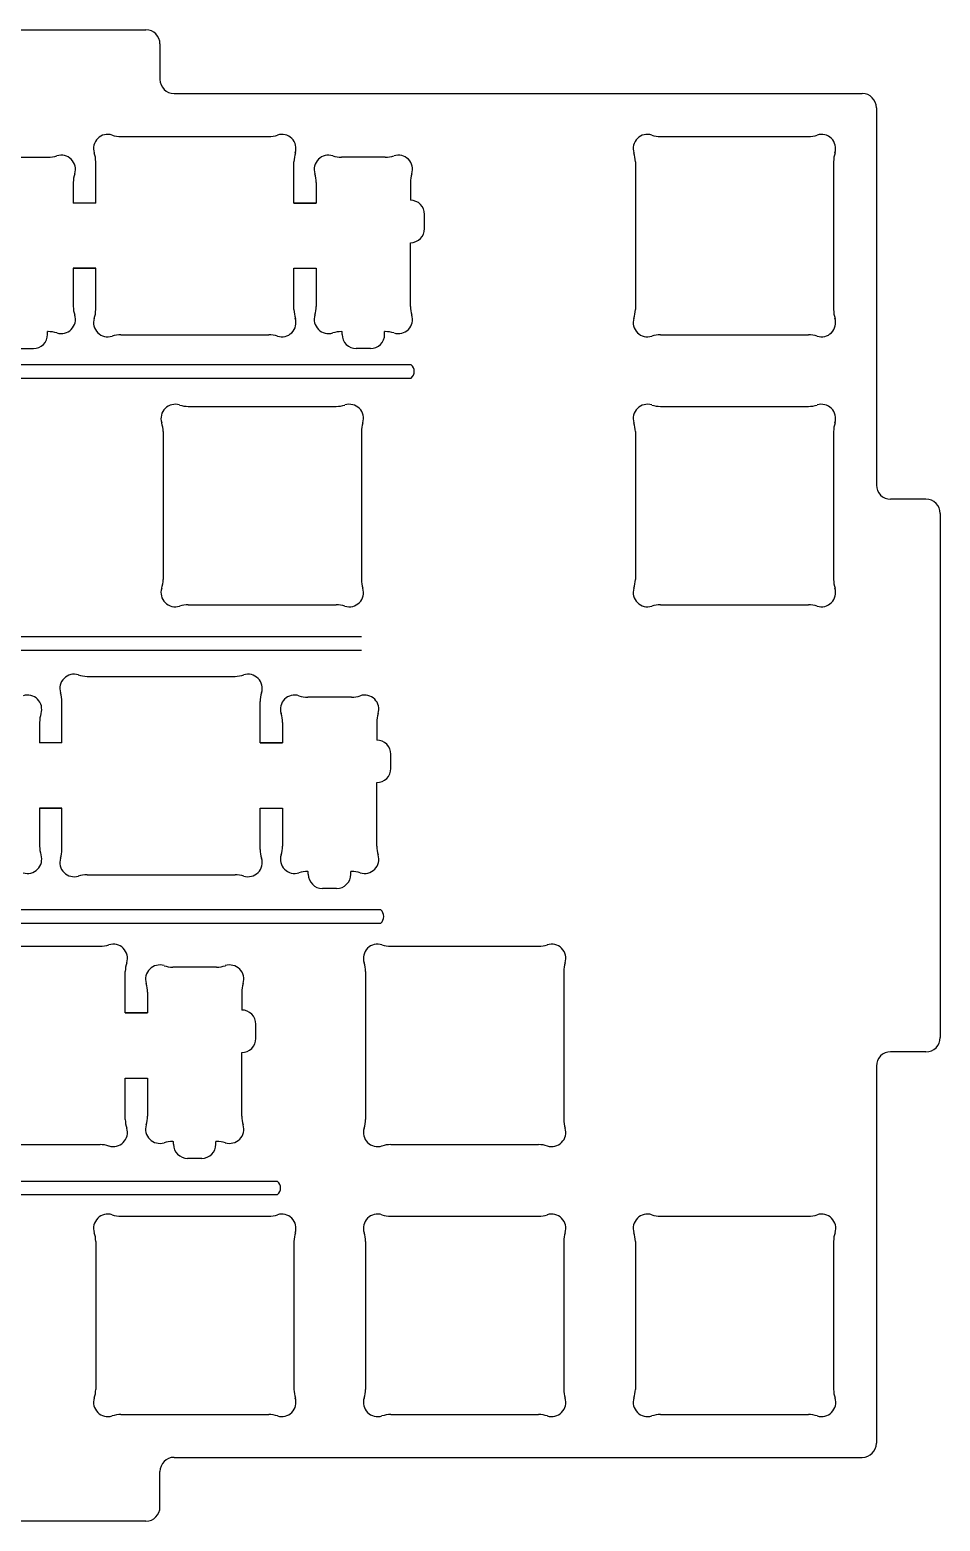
# Model space of a CAD drawing. Header units: millimetres. Extents: x 460 to 2392, y -425 to 566.
# Drawn here: x 2327.7 to 2391.9, y 27.2 to 132.5 of the extents above; entities that cross this region are included whole.
import ezdxf

# ---------------------------------------------------------------- set-up
doc = ezdxf.new("R2010")
doc.units = ezdxf.units.MM
doc.header["$MEASUREMENT"] = 0

msp = doc.modelspace()

# ---------------------------------------------------------------- linework, layer by layer
at = {"linetype": 'Continuous'}
for p, q in [((2298.85, 132.5), (2335.85, 132.5)), ((2336.85, 131.5), (2336.85, 129)), ((2337.85, 128), (2386.43, 128)), ((2387.43, 127), (2387.43, 100.37)), ((2354.58, 108.85), (2094.17, 108.85)), ((2094.17, 107.92), (2354.58, 107.92)), ((2390.93, 99.37), (2388.43, 99.37)), ((2391.93, 98.37), (2391.93, 61.37)), ((2351.07, 89.65), (2103.71, 89.65)), ((2103.71, 88.72), (2351.07, 88.72)), ((2352.44, 70.39), (2105.07, 70.39)), ((2105.07, 69.46), (2352.44, 69.46)), ((2390.93, 60.37), (2388.43, 60.37)), ((2387.43, 59.37), (2387.43, 32.75)), ((2345.15, 51.22), (2117.99, 51.22)), ((2117.99, 50.29), (2345.15, 50.29)), ((2337.85, 31.75), (2386.43, 31.75)), ((2336.85, 28.25), (2336.85, 30.75)), ((2335.85, 27.25), (2298.85, 27.25))]:
    msp.add_line(p, q, dxfattribs=at)
for p, q in [((2334.09, 124.97), (2344.53, 124.97)), ((2372.19, 124.97), (2382.63, 124.97)), ((2372.19, 124.97), (2382.63, 124.97)), ((2325.86, 123.5), (2328.95, 123.5)), ((2332.31, 120.27), (2332.31, 123.19)), ((2346.31, 120.27), (2346.31, 123.19)), ((2352.75, 123.5), (2349.66, 123.5)), ((2370.41, 123.19), (2370.41, 112.75)), ((2370.41, 123.19), (2370.41, 112.75)), ((2384.41, 123.19), (2384.41, 112.75)), ((2384.41, 123.19), (2384.41, 112.75)), ((2330.73, 121.72), (2330.73, 120.27)), ((2347.88, 121.72), (2347.88, 120.27)), ((2354.53, 121.72), (2354.53, 120.47)), ((2332.31, 120.27), (2330.73, 120.27)), ((2346.31, 120.27), (2347.88, 120.27)), ((2355.53, 118.47), (2355.53, 119.47)), ((2354.53, 112.98), (2354.53, 117.47)), ((2332.31, 115.67), (2330.73, 115.67)), ((2330.73, 115.67), (2330.73, 112.98)), ((2332.31, 112.75), (2332.31, 115.67)), ((2346.31, 115.67), (2347.88, 115.67)), ((2346.31, 112.75), (2346.31, 115.67)), ((2347.88, 115.67), (2347.88, 112.98)), ((2328.91, 111), (2328.91, 111.2)), ((2328.95, 111.2), (2328.91, 111.2)), ((2334.09, 110.97), (2344.53, 110.97)), ((2349.66, 111.2), (2349.71, 111.2)), ((2349.71, 111), (2349.71, 111.2)), ((2352.71, 111), (2352.71, 111.2)), ((2352.75, 111.2), (2352.71, 111.2)), ((2372.19, 110.97), (2382.63, 110.97)), ((2372.19, 110.97), (2382.63, 110.97)), ((2326.91, 110), (2327.91, 110)), ((2351.71, 110), (2350.71, 110)), ((2338.85, 105.92), (2349.29, 105.92)), ((2338.85, 105.92), (2349.29, 105.92)), ((2372.19, 105.92), (2382.63, 105.92)), ((2372.19, 105.92), (2382.63, 105.92)), ((2337.07, 104.14), (2337.07, 93.7)), ((2337.07, 104.14), (2337.07, 93.7)), ((2351.07, 104.14), (2351.07, 93.7)), ((2351.07, 104.14), (2351.07, 93.7)), ((2370.41, 104.14), (2370.41, 93.7)), ((2370.41, 104.14), (2370.41, 93.7)), ((2384.41, 104.14), (2384.41, 93.7)), ((2384.41, 104.14), (2384.41, 93.7)), ((2338.85, 91.92), (2349.29, 91.92)), ((2338.85, 91.92), (2349.29, 91.92)), ((2372.19, 91.92), (2382.63, 91.92)), ((2372.19, 91.92), (2382.63, 91.92)), ((2331.7, 86.87), (2342.15, 86.87)), ((2350.37, 85.4), (2347.28, 85.4)), ((2329.92, 82.17), (2329.92, 85.09)), ((2343.92, 82.17), (2343.92, 85.09)), ((2328.35, 83.62), (2328.35, 82.17)), ((2345.5, 83.62), (2345.5, 82.17)), ((2352.15, 83.62), (2352.15, 82.37)), ((2329.92, 82.17), (2328.35, 82.17)), ((2343.92, 82.17), (2345.5, 82.17)), ((2353.15, 80.37), (2353.15, 81.37)), ((2352.15, 74.88), (2352.15, 79.37)), ((2329.92, 77.57), (2328.35, 77.57)), ((2328.35, 77.57), (2328.35, 74.88)), ((2329.92, 74.65), (2329.92, 77.57)), ((2343.92, 77.57), (2345.5, 77.57)), ((2343.92, 74.65), (2343.92, 77.57)), ((2345.5, 77.57), (2345.5, 74.88)), ((2331.7, 72.87), (2342.15, 72.87)), ((2347.28, 73.1), (2347.32, 73.1)), ((2347.32, 72.9), (2347.32, 73.1)), ((2350.32, 72.9), (2350.32, 73.1)), ((2350.37, 73.1), (2350.32, 73.1)), ((2349.32, 71.9), (2348.32, 71.9)), ((2322.18, 67.82), (2332.62, 67.82)), ((2353.14, 67.82), (2363.58, 67.82)), ((2353.14, 67.82), (2363.58, 67.82)), ((2340.85, 66.35), (2337.75, 66.35)), ((2334.4, 63.12), (2334.4, 66.04)), ((2351.36, 66.04), (2351.36, 55.6)), ((2351.36, 66.04), (2351.36, 55.6)), ((2365.36, 66.04), (2365.36, 55.6)), ((2365.36, 66.04), (2365.36, 55.6)), ((2335.97, 64.57), (2335.97, 63.12)), ((2342.62, 64.57), (2342.62, 63.32)), ((2334.4, 63.12), (2335.97, 63.12)), ((2343.62, 61.32), (2343.62, 62.32)), ((2342.62, 55.83), (2342.62, 60.32)), ((2334.4, 58.52), (2335.97, 58.52)), ((2334.4, 55.6), (2334.4, 58.52)), ((2335.97, 58.52), (2335.97, 55.83)), ((2322.18, 53.82), (2332.62, 53.82)), ((2337.75, 54.05), (2337.8, 54.05)), ((2337.8, 53.85), (2337.8, 54.05)), ((2340.8, 53.85), (2340.8, 54.05)), ((2340.85, 54.05), (2340.8, 54.05)), ((2353.14, 53.82), (2363.58, 53.82)), ((2353.14, 53.82), (2363.58, 53.82)), ((2339.8, 52.85), (2338.8, 52.85)), ((2334.09, 48.77), (2344.53, 48.77)), ((2334.09, 48.77), (2344.53, 48.77)), ((2353.14, 48.77), (2363.58, 48.77)), ((2353.14, 48.77), (2363.58, 48.77)), ((2372.19, 48.77), (2382.63, 48.77)), ((2372.19, 48.77), (2382.63, 48.77)), ((2332.31, 46.99), (2332.31, 36.55)), ((2332.31, 46.99), (2332.31, 36.55)), ((2346.31, 46.99), (2346.31, 36.55)), ((2346.31, 46.99), (2346.31, 36.55)), ((2351.36, 46.99), (2351.36, 36.55)), ((2351.36, 46.99), (2351.36, 36.55)), ((2365.36, 46.99), (2365.36, 36.55)), ((2365.36, 46.99), (2365.36, 36.55)), ((2370.41, 46.99), (2370.41, 36.55)), ((2370.41, 46.99), (2370.41, 36.55)), ((2384.41, 46.99), (2384.41, 36.55)), ((2384.41, 46.99), (2384.41, 36.55)), ((2334.09, 34.77), (2344.53, 34.77)), ((2334.09, 34.77), (2344.53, 34.77)), ((2353.14, 34.77), (2363.58, 34.77)), ((2353.14, 34.77), (2363.58, 34.77)), ((2372.19, 34.77), (2382.63, 34.77)), ((2372.19, 34.77), (2382.63, 34.77))]:
    msp.add_line(p, q)
at = {"color": 0}
for p, q in [((2332.31, 120.27), (2330.78, 120.27)), ((2347.83, 120.27), (2346.31, 120.27)), ((2330.78, 115.67), (2332.31, 115.67)), ((2346.31, 115.67), (2347.83, 115.67)), ((2329.93, 82.17), (2328.4, 82.17)), ((2345.45, 82.17), (2343.92, 82.17)), ((2328.4, 77.57), (2329.93, 77.57)), ((2343.92, 77.57), (2345.45, 77.57)), ((2335.93, 63.12), (2334.4, 63.12)), ((2334.4, 58.52), (2335.93, 58.52))]:
    msp.add_line(p, q, dxfattribs=at)
at = {"linetype": 'Continuous'}
for centre, radius, start, end in [((2335.85, 131.5), 1, 0, 90), ((2337.85, 129), 1, 180, 270), ((2386.43, 127), 1, 0, 90), ((2354.19, 108.39), 0.609, 310.1299, 49.8701), ((2388.43, 100.37), 1, 180, 270), ((2390.93, 98.37), 1, 0, 90), ((2352.04, 69.92), 0.609, 310.1299, 49.8701), ((2390.93, 61.37), 1, 270, 0), ((2388.43, 59.37), 1, 90, 180), ((2344.76, 50.76), 0.609, 310.1299, 49.8701), ((2386.43, 32.75), 1, 270, 0), ((2337.85, 30.75), 1, 90, 180), ((2335.85, 28.25), 1, 270, 0)]:
    msp.add_arc(centre, radius, start, end, dxfattribs=at)
for centre, radius, start, end in [((2333.16, 124.12), 1, 72.0237, 197.9763), ((2334.09, 126.97), 2, 252.0237, 270), ((2344.53, 126.97), 2, 270, 287.9763), ((2345.45, 124.12), 1, 342.0237, 107.9763), ((2371.26, 124.12), 1, 72.0237, 197.9763), ((2371.26, 124.12), 1, 72.0237, 197.9763), ((2372.19, 126.97), 2, 252.0237, 270), ((2372.19, 126.97), 2, 252.0237, 270), ((2382.63, 126.97), 2, 270, 287.9763), ((2382.63, 126.97), 2, 270, 287.9763), ((2383.55, 124.12), 1, 342.0237, 107.9763), ((2383.55, 124.12), 1, 342.0237, 107.9763), ((2328.95, 125.5), 2, 270, 287.9763), ((2329.88, 122.65), 1, 342.0237, 107.9763), ((2330.31, 123.19), 2, 0, 17.9763), ((2348.31, 123.19), 2, 162.0237, 180), ((2348.74, 122.65), 1, 72.0237, 197.9763), ((2349.66, 125.5), 2, 252.0237, 270), ((2352.75, 125.5), 2, 270, 287.9763), ((2353.68, 122.65), 1, 342.0237, 107.9763), ((2368.41, 123.19), 2, 0, 17.9763), ((2368.41, 123.19), 2, 0, 17.9763), ((2386.41, 123.19), 2, 162.0237, 180), ((2386.41, 123.19), 2, 162.0237, 180), ((2332.73, 121.72), 2, 162.0237, 180), ((2345.88, 121.72), 2, 0, 17.9763), ((2356.53, 121.72), 2, 162.0237, 180), ((2354.53, 119.47), 1, 0, 90), ((2354.53, 118.47), 1, 270, 0), ((2332.73, 112.98), 2, 180, 197.9763), ((2330.31, 112.75), 2, 342.0237, 0), ((2348.31, 112.75), 2, 180, 197.9763), ((2345.88, 112.98), 2, 342.0237, 0), ((2356.53, 112.98), 2, 180, 197.9763), ((2368.41, 112.75), 2, 342.0237, 0), ((2368.41, 112.75), 2, 342.0237, 0), ((2386.41, 112.75), 2, 180, 197.9763), ((2386.41, 112.75), 2, 180, 197.9763), ((2329.88, 112.06), 1, 252.0237, 17.9763), ((2333.16, 111.83), 1, 162.0237, 287.9763), ((2345.45, 111.83), 1, 252.0237, 17.9763), ((2348.74, 112.06), 1, 162.0237, 287.9763), ((2353.68, 112.06), 1, 252.0237, 17.9763), ((2371.26, 111.83), 1, 162.0237, 287.9763), ((2371.26, 111.83), 1, 162.0237, 287.9763), ((2383.55, 111.83), 1, 252.0237, 17.9763), ((2383.55, 111.83), 1, 252.0237, 17.9763), ((2327.91, 111), 1, 270, 0), ((2328.95, 109.2), 2, 72.0237, 90), ((2334.09, 108.97), 2, 90, 107.9763), ((2344.53, 108.97), 2, 72.0237, 90), ((2349.66, 109.2), 2, 90, 107.9763), ((2350.71, 111), 1, 180, 270), ((2351.71, 111), 1, 270, 0), ((2352.75, 109.2), 2, 72.0237, 90), ((2372.19, 108.97), 2, 90, 107.9763), ((2372.19, 108.97), 2, 90, 107.9763), ((2382.63, 108.97), 2, 72.0237, 90), ((2382.63, 108.97), 2, 72.0237, 90), ((2337.92, 105.07), 1, 72.0237, 197.9763), ((2337.92, 105.07), 1, 72.0237, 197.9763), ((2338.85, 107.92), 2, 252.0237, 270), ((2338.85, 107.92), 2, 252.0237, 270), ((2349.29, 107.92), 2, 270, 287.9763), ((2349.29, 107.92), 2, 270, 287.9763), ((2350.22, 105.07), 1, 342.0237, 107.9763), ((2350.22, 105.07), 1, 342.0237, 107.9763), ((2371.26, 105.07), 1, 72.0237, 197.9763), ((2371.26, 105.07), 1, 72.0237, 197.9763), ((2372.19, 107.92), 2, 252.0237, 270), ((2372.19, 107.92), 2, 252.0237, 270), ((2382.63, 107.92), 2, 270, 287.9763), ((2382.63, 107.92), 2, 270, 287.9763), ((2383.55, 105.07), 1, 342.0237, 107.9763), ((2383.55, 105.07), 1, 342.0237, 107.9763), ((2335.07, 104.14), 2, 0, 17.9763), ((2335.07, 104.14), 2, 0, 17.9763), ((2353.07, 104.14), 2, 162.0237, 180), ((2353.07, 104.14), 2, 162.0237, 180), ((2368.41, 104.14), 2, 0, 17.9763), ((2368.41, 104.14), 2, 0, 17.9763), ((2386.41, 104.14), 2, 162.0237, 180), ((2386.41, 104.14), 2, 162.0237, 180), ((2335.07, 93.7), 2, 342.0237, 0), ((2335.07, 93.7), 2, 342.0237, 0), ((2353.07, 93.7), 2, 180, 197.9763), ((2353.07, 93.7), 2, 180, 197.9763), ((2368.41, 93.7), 2, 342.0237, 0), ((2368.41, 93.7), 2, 342.0237, 0), ((2386.41, 93.7), 2, 180, 197.9763), ((2386.41, 93.7), 2, 180, 197.9763), ((2337.92, 92.78), 1, 162.0237, 287.9763), ((2337.92, 92.78), 1, 162.0237, 287.9763), ((2350.22, 92.78), 1, 252.0237, 17.9763), ((2350.22, 92.78), 1, 252.0237, 17.9763), ((2371.26, 92.78), 1, 162.0237, 287.9763), ((2371.26, 92.78), 1, 162.0237, 287.9763), ((2383.55, 92.78), 1, 252.0237, 17.9763), ((2383.55, 92.78), 1, 252.0237, 17.9763), ((2338.85, 89.92), 2, 90, 107.9763), ((2338.85, 89.92), 2, 90, 107.9763), ((2349.29, 89.92), 2, 72.0237, 90), ((2349.29, 89.92), 2, 72.0237, 90), ((2372.19, 89.92), 2, 90, 107.9763), ((2372.19, 89.92), 2, 90, 107.9763), ((2382.63, 89.92), 2, 72.0237, 90), ((2382.63, 89.92), 2, 72.0237, 90), ((2330.78, 86.02), 1, 72.0237, 197.9763), ((2331.7, 88.87), 2, 252.0237, 270), ((2342.15, 88.87), 2, 270, 287.9763), ((2343.07, 86.02), 1, 342.0237, 107.9763), ((2327.5, 84.55), 1, 342.0237, 107.9763), ((2327.92, 85.09), 2, 0, 17.9763), ((2345.92, 85.09), 2, 162.0237, 180), ((2346.35, 84.55), 1, 72.0237, 197.9763), ((2347.28, 87.4), 2, 252.0237, 270), ((2350.37, 87.4), 2, 270, 287.9763), ((2351.3, 84.55), 1, 342.0237, 107.9763), ((2330.35, 83.62), 2, 162.0237, 180), ((2343.5, 83.62), 2, 0, 17.9763), ((2354.15, 83.62), 2, 162.0237, 180), ((2352.15, 81.37), 1, 0, 90), ((2352.15, 80.37), 1, 270, 0), ((2330.35, 74.88), 2, 180, 197.9763), ((2343.5, 74.88), 2, 342.0237, 0), ((2354.15, 74.88), 2, 180, 197.9763), ((2327.5, 73.96), 1, 252.0237, 17.9763), ((2330.78, 73.73), 1, 162.0237, 287.9763), ((2327.92, 74.65), 2, 342.0237, 0), ((2343.07, 73.73), 1, 252.0237, 17.9763), ((2345.92, 74.65), 2, 180, 197.9763), ((2346.35, 73.96), 1, 162.0237, 287.9763), ((2351.3, 73.96), 1, 252.0237, 17.9763), ((2331.7, 70.87), 2, 90, 107.9763), ((2342.15, 70.87), 2, 72.0237, 90), ((2347.28, 71.1), 2, 90, 107.9763), ((2348.32, 72.9), 1, 180, 270), ((2349.32, 72.9), 1, 270, 0), ((2350.37, 71.1), 2, 72.0237, 90), ((2332.62, 69.82), 2, 270, 287.9763), ((2333.55, 66.97), 1, 342.0237, 107.9763), ((2352.21, 66.97), 1, 72.0237, 197.9763), ((2352.21, 66.97), 1, 72.0237, 197.9763), ((2353.14, 69.82), 2, 252.0237, 270), ((2353.14, 69.82), 2, 252.0237, 270), ((2363.58, 69.82), 2, 270, 287.9763), ((2363.58, 69.82), 2, 270, 287.9763), ((2364.5, 66.97), 1, 342.0237, 107.9763), ((2364.5, 66.97), 1, 342.0237, 107.9763), ((2336.4, 66.04), 2, 162.0237, 180), ((2336.83, 65.5), 1, 72.0237, 197.9763), ((2337.75, 68.35), 2, 252.0237, 270), ((2340.85, 68.35), 2, 270, 287.9763), ((2341.77, 65.5), 1, 342.0237, 107.9763), ((2349.36, 66.04), 2, 0, 17.9763), ((2349.36, 66.04), 2, 0, 17.9763), ((2367.36, 66.04), 2, 162.0237, 180), ((2367.36, 66.04), 2, 162.0237, 180), ((2333.97, 64.57), 2, 0, 17.9763), ((2344.62, 64.57), 2, 162.0237, 180), ((2342.62, 62.32), 1, 0, 90), ((2342.62, 61.32), 1, 270, 0), ((2333.97, 55.83), 2, 342.0237, 0), ((2344.62, 55.83), 2, 180, 197.9763), ((2333.55, 54.68), 1, 252.0237, 17.9763), ((2336.4, 55.6), 2, 180, 197.9763), ((2336.83, 54.91), 1, 162.0237, 287.9763), ((2341.77, 54.91), 1, 252.0237, 17.9763), ((2352.21, 54.68), 1, 162.0237, 287.9763), ((2352.21, 54.68), 1, 162.0237, 287.9763), ((2349.36, 55.6), 2, 342.0237, 0), ((2349.36, 55.6), 2, 342.0237, 0), ((2364.5, 54.68), 1, 252.0237, 17.9763), ((2364.5, 54.68), 1, 252.0237, 17.9763), ((2367.36, 55.6), 2, 180, 197.9763), ((2367.36, 55.6), 2, 180, 197.9763), ((2332.62, 51.82), 2, 72.0237, 90), ((2337.75, 52.05), 2, 90, 107.9763), ((2338.8, 53.85), 1, 180, 270), ((2339.8, 53.85), 1, 270, 0), ((2340.85, 52.05), 2, 72.0237, 90), ((2353.14, 51.82), 2, 90, 107.9763), ((2353.14, 51.82), 2, 90, 107.9763), ((2363.58, 51.82), 2, 72.0237, 90), ((2363.58, 51.82), 2, 72.0237, 90), ((2333.16, 47.92), 1, 72.0237, 197.9763), ((2333.16, 47.92), 1, 72.0237, 197.9763), ((2334.09, 50.77), 2, 252.0237, 270), ((2334.09, 50.77), 2, 252.0237, 270), ((2344.53, 50.77), 2, 270, 287.9763), ((2344.53, 50.77), 2, 270, 287.9763), ((2345.45, 47.92), 1, 342.0237, 107.9763), ((2345.45, 47.92), 1, 342.0237, 107.9763), ((2352.21, 47.92), 1, 72.0237, 197.9763), ((2352.21, 47.92), 1, 72.0237, 197.9763), ((2353.14, 50.77), 2, 252.0237, 270), ((2353.14, 50.77), 2, 252.0237, 270), ((2363.58, 50.77), 2, 270, 287.9763), ((2363.58, 50.77), 2, 270, 287.9763), ((2364.5, 47.92), 1, 342.0237, 107.9763), ((2364.5, 47.92), 1, 342.0237, 107.9763), ((2371.26, 47.92), 1, 72.0237, 197.9763), ((2371.26, 47.92), 1, 72.0237, 197.9763), ((2372.19, 50.77), 2, 252.0237, 270), ((2372.19, 50.77), 2, 252.0237, 270), ((2382.63, 50.77), 2, 270, 287.9763), ((2382.63, 50.77), 2, 270, 287.9763), ((2383.56, 47.92), 1, 342.0237, 107.9763), ((2383.56, 47.92), 1, 342.0237, 107.9763), ((2330.31, 46.99), 2, 0, 17.9763), ((2330.31, 46.99), 2, 0, 17.9763), ((2348.31, 46.99), 2, 162.0237, 180), ((2348.31, 46.99), 2, 162.0237, 180), ((2349.36, 46.99), 2, 0, 17.9763), ((2349.36, 46.99), 2, 0, 17.9763), ((2367.36, 46.99), 2, 162.0237, 180), ((2367.36, 46.99), 2, 162.0237, 180), ((2368.41, 46.99), 2, 0, 17.9763), ((2368.41, 46.99), 2, 0, 17.9763), ((2386.41, 46.99), 2, 162.0237, 180), ((2386.41, 46.99), 2, 162.0237, 180), ((2333.16, 35.63), 1, 162.0237, 287.9763), ((2333.16, 35.63), 1, 162.0237, 287.9763), ((2330.31, 36.55), 2, 342.0237, 0), ((2330.31, 36.55), 2, 342.0237, 0), ((2345.45, 35.63), 1, 252.0237, 17.9763), ((2345.45, 35.63), 1, 252.0237, 17.9763), ((2348.31, 36.55), 2, 180, 197.9763), ((2348.31, 36.55), 2, 180, 197.9763), ((2352.21, 35.63), 1, 162.0237, 287.9763), ((2352.21, 35.63), 1, 162.0237, 287.9763), ((2349.36, 36.55), 2, 342.0237, 0), ((2349.36, 36.55), 2, 342.0237, 0), ((2364.5, 35.63), 1, 252.0237, 17.9763), ((2364.5, 35.63), 1, 252.0237, 17.9763), ((2367.36, 36.55), 2, 180, 197.9763), ((2367.36, 36.55), 2, 180, 197.9763), ((2371.26, 35.63), 1, 162.0237, 287.9763), ((2371.26, 35.63), 1, 162.0237, 287.9763), ((2368.41, 36.55), 2, 342.0237, 0), ((2368.41, 36.55), 2, 342.0237, 0), ((2383.56, 35.63), 1, 252.0237, 17.9763), ((2383.56, 35.63), 1, 252.0237, 17.9763), ((2386.41, 36.55), 2, 180, 197.9763), ((2386.41, 36.55), 2, 180, 197.9763), ((2334.09, 32.77), 2, 90, 107.9763), ((2334.09, 32.77), 2, 90, 107.9763), ((2344.53, 32.77), 2, 72.0237, 90), ((2344.53, 32.77), 2, 72.0237, 90), ((2353.14, 32.77), 2, 90, 107.9763), ((2353.14, 32.77), 2, 90, 107.9763), ((2363.58, 32.77), 2, 72.0237, 90), ((2363.58, 32.77), 2, 72.0237, 90), ((2372.19, 32.77), 2, 90, 107.9763), ((2372.19, 32.77), 2, 90, 107.9763), ((2382.63, 32.77), 2, 72.0237, 90), ((2382.63, 32.77), 2, 72.0237, 90)]:
    msp.add_arc(centre, radius, start, end)

doc.saveas('drawing.dxf')
